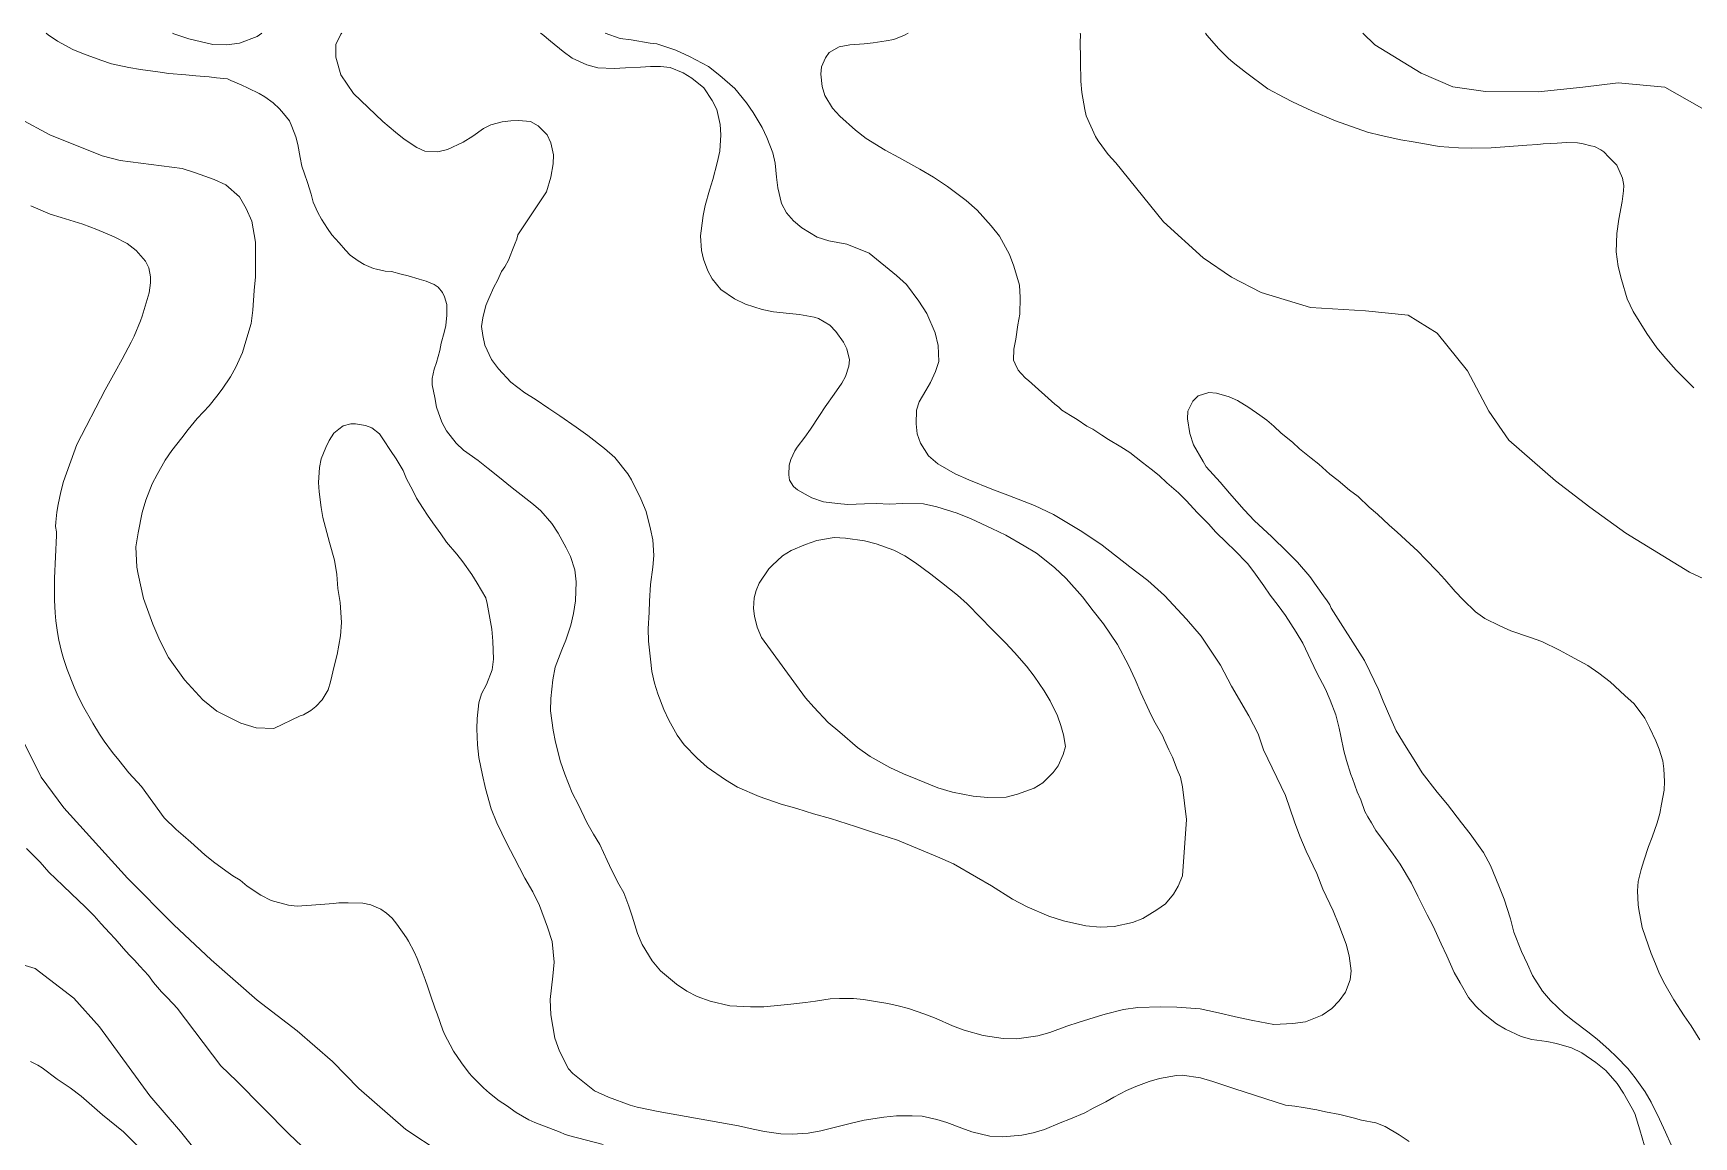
# Model space of a CAD drawing. Header units: metres. Extents: x 548946 to 557077, y 1838800 to 1845419.
# Drawn here: x 552520 to 553024, y 1844684 to 1845019 of the extents above; entities that cross this region are included whole.
import ezdxf

# ---------------------------------------------------------------- set-up
doc = ezdxf.new("R2010")
doc.units = ezdxf.units.M
doc.header["$LTSCALE"] = 28
doc.layers.add('1', color=7, linetype='Continuous', lineweight=13)
doc.layers.add('2', color=7, linetype='Continuous', lineweight=13)

msp = doc.modelspace()

# ---------------------------------------------------------------- linework, layer by layer
at = {"layer": '1'}
for points in [[(552523.73, 1845018.59), (552524.32, 1845018.12), (552527.2, 1845016.17), (552531.86, 1845013.67), (552535.05, 1845012.32), (552540.3, 1845010.36), (552543.56, 1845009.31), (552548.81, 1845008.2), (552552.4, 1845007.57), (552557.61, 1845006.84), (552560.99, 1845006.37), (552566.07, 1845005.91), (552569.13, 1845005.69), (552573.16, 1845005.39), (552575.47, 1845005.08), (552578.74, 1845004.7), (552579.74, 1845004.24), (552582.93, 1845002.9), (552585.04, 1845001.91), (552588.36, 1845000.29), (552590.09, 1844999.26), (552592.58, 1844997.45), (552594.5, 1844995.58), (552595.8, 1844994.21), (552597.58, 1844991.95), (552598.25, 1844990.22), (552599.55, 1844987.14), (552600.1, 1844984.83), (552600.84, 1844980.83), (552601.33, 1844978.23), (552602.17, 1844975.86), (552603.03, 1844973.3), (552604.11, 1844969.72), (552604.76, 1844967.32), (552606.17, 1844964.16), (552607.26, 1844962.1), (552609.1, 1844959.27), (552610.46, 1844957.34), (552612.64, 1844954.93), (552614.6, 1844952.69), (552616, 1844951.23), (552618.38, 1844949.51), (552620.22, 1844948.39), (552623.02, 1844947.19), (552624, 1844946.93), (552626.62, 1844946.37), (552628.54, 1844946.21), (552631.48, 1844945.41), (552633.63, 1844944.9), (552636.96, 1844943.95), (552639.03, 1844943.33), (552641.43, 1844942.28), (552642.66, 1844941.47), (552643.98, 1844939.91), (552644.61, 1844938.56), (552645.34, 1844936.27), (552645.33, 1844933.04), (552645.03, 1844929.87), (552644.52, 1844927.72)], [(552893.15, 1844801.04), (552891.55, 1844805.89), (552888.74, 1844811.36), (552883.44, 1844820.34), (552880.15, 1844826.7), (552874.2, 1844835.52), (552869.81, 1844840.71), (552863.1, 1844847.92), (552858.02, 1844852.47), (552852.61, 1844856.59), (552844.17, 1844863.13), (552837.99, 1844867.36), (552829.43, 1844872.46), (552823.61, 1844875.21), (552815.56, 1844878.37), (552810.7, 1844880.19), (552803.73, 1844883), (552799.54, 1844884.79), (552794.34, 1844887.9), (552791.5, 1844890.33), (552789.07, 1844894.14), (552788.08, 1844896.97), (552787.74, 1844899.96), (552787.83, 1844904.15), (552788.67, 1844906.72), (552790.66, 1844910.08), (552792.09, 1844912.52), (552793.6, 1844915.92), (552794.59, 1844918.88), (552794.41, 1844923.8), (552793.5, 1844927.59), (552791.02, 1844933.48), (552788.6, 1844937.28), (552784.79, 1844942.35), (552781.82, 1844945.05), (552773.45, 1844951.86), (552766.68, 1844954.52), (552761.24, 1844955.61), (552757.7, 1844956.72), (552753.1, 1844959.52), (552750.49, 1844961.59), (552748.4, 1844964.11), (552746.85, 1844966.87), (552745.73, 1844971.68), (552745.37, 1844974.87), (552744.98, 1844979.1), (552744.24, 1844982.24), (552742.47, 1844986.88), (552740.98, 1844989.94), (552738.28, 1844994.47), (552736.23, 1844997.47), (552732.69, 1845001.81), (552728.16, 1845005.75), (552724.71, 1845008.49), (552718.95, 1845011.53), (552714.84, 1845013.44), (552709.02, 1845015.33), (552707, 1845015.58), (552701.29, 1845016.54), (552697.91, 1845017.01), (552693.37, 1845018.57), (552693.33, 1845018.59)], [(552797.25, 1844972.01), (552793.04, 1844974.85), (552788.87, 1844977.31), (552782.48, 1844980.85), (552778.34, 1844983.13), (552772.62, 1844986.65), (552769.3, 1844989.11), (552764.54, 1844993.41), (552762.37, 1844995.81), (552760.03, 1844999.72), (552759.25, 1845002.38), (552758.82, 1845006.13), (552759.04, 1845008.33), (552760.24, 1845011.13), (552761.38, 1845012.77), (552764.41, 1845014.45), (552767.66, 1845015.1), (552771.98, 1845015.41), (552774.71, 1845015.63), (552778.62, 1845016.26), (552780.95, 1845016.63), (552784.22, 1845017.95), (552785.29, 1845018.59)], [(552837.55, 1845018.59), (552837.58, 1845018.27), (552837.51, 1845015.61), (552837.62, 1845011.26), (552837.59, 1845009.92), (552837.69, 1845004.05), (552837.99, 1845000.58), (552838.97, 1844995.38), (552839.37, 1844993.53), (552842.18, 1844987.21), (552843, 1844985.88), (552846.03, 1844981.77), (552848.3, 1844979.28), (552862.8, 1844961.34), (552874.81, 1844950.42), (552883.43, 1844944.49), (552892.42, 1844939.88)], [(552875.55, 1845018.59), (552875.99, 1845017.97), (552879.55, 1845013.89), (552882.46, 1845011.04), (552883.91, 1845009.71), (552887.64, 1845006.75), (552894.49, 1845001.66), (552899.38, 1844999.03), (552901.92, 1844997.73), (552907.81, 1844995.01), (552915.03, 1844991.95), (552924.68, 1844988.58), (552928.88, 1844987.56), (552934.81, 1844986.25), (552938.57, 1844985.58), (552943.76, 1844984.68), (552946.41, 1844984.19), (552952.33, 1844983.77), (552956.22, 1844983.72), (552962.19, 1844983.8), (552966.34, 1844984.08), (552973.05, 1844984.65), (552976.42, 1844984.83), (552977.99, 1844985.01), (552982.25, 1844985.2), (552985.12, 1844985.43), (552988.42, 1844985.31), (552990.15, 1844985.01), (552992.51, 1844984.38), (552993.62, 1844984.21), (552995.53, 1844983.23), (552996.41, 1844982.54), (552997.99, 1844980.93), (553000.35, 1844978.51), (553002.09, 1844974.62)], [(552515.87, 1844992.57), (552524.88, 1844987.71), (552540.73, 1844981.32), (552546.18, 1844979.92), (552564.96, 1844977.48), (552569.08, 1844976.25), (552574.74, 1844974.14), (552578.24, 1844972.55), (552582.36, 1844968.94), (552584.47, 1844965.38), (552586.15, 1844961.49), (552587.26, 1844955.16), (552587.27, 1844950.89), (552587.23, 1844944.62), (552586.85, 1844940.49), (552586.49, 1844934.47), (552585.9, 1844930.51), (552584.34, 1844925.11), (552583.31, 1844921.67), (552581.26, 1844917.16), (552579.68, 1844914.32), (552577.18, 1844910.52), (552575.52, 1844908.43), (552573.19, 1844905.51), (552571.51, 1844903.61), (552569.56, 1844901.58), (552566.8, 1844898.32), (552564.91, 1844895.73), (552561.84, 1844891.87), (552559.89, 1844888.99), (552557.45, 1844884.62), (552555.87, 1844881.78), (552553.97, 1844876.82), (552552.88, 1844873.09), (552551.69, 1844866.87), (552550.94, 1844862.7), (552551.27, 1844856.48), (552551.61, 1844854.33), (552553.3, 1844847.02), (552556.1, 1844839.18), (552558.28, 1844834.21), (552560.86, 1844829.09), (552565.72, 1844822.34), (552571.26, 1844816.23), (552575.54, 1844812.83), (552582.8, 1844809.1), (552587.51, 1844807.74), (552592.85, 1844807.53), (552600.77, 1844811.35), (552601.87, 1844811.66)], [(553002.09, 1844974.62), (553002.45, 1844972.37), (553002.43, 1844970.77), (553002.01, 1844967.54), (553000.93, 1844962.13), (553000.34, 1844957.78), (553000.18, 1844952.19), (553000.78, 1844947.77), (553001.74, 1844943.8), (553003.5, 1844937.92), (553005.33, 1844934.15), (553009.49, 1844927.45), (553012.47, 1844923.11), (553015.24, 1844919.84), (553018.33, 1844916.31), (553023.73, 1844910.95)], [(552925.93, 1844778.87), (552924.86, 1844780.74), (552923.92, 1844782.34), (552922.66, 1844785.9), (552921.53, 1844788.34), (552920.12, 1844792.35), (552919.7, 1844793.54), (552918.35, 1844797.85), (552917.55, 1844800.7), (552916.66, 1844805.15), (552916.09, 1844807.65), (552915.05, 1844811.71), (552913.41, 1844816.08), (552911.99, 1844819.43), (552909.32, 1844824.44), (552907.56, 1844828.23), (552905.06, 1844833.45), (552903.07, 1844836.74), (552899.83, 1844841.87), (552897.59, 1844844.84), (552895.14, 1844847.98), (552893.3, 1844850.81), (552890.24, 1844855.11), (552888.34, 1844857.65), (552884.37, 1844861.65), (552882.03, 1844863.85), (552878.6, 1844867.26), (552876.53, 1844869.59), (552873.1, 1844872.99), (552869.73, 1844876.69), (552867.37, 1844879.08), (552863.8, 1844882.09), (552861.46, 1844884.29), (552859.06, 1844886.2), (552856.44, 1844888.27), (552852.58, 1844891.34), (552849.82, 1844893.02), (552846.15, 1844895.26), (552844.1, 1844896.54), (552841.33, 1844898.41), (552839.51, 1844899.34), (552836.63, 1844901.29), (552834.58, 1844902.57), (552831.93, 1844904.17), (552831.08, 1844905.02), (552829.82, 1844906.02), (552821.82, 1844913.17), (552820.88, 1844913.92), (552819.58, 1844915.29), (552818.71, 1844916.32), (552817.82, 1844918.21), (552817.32, 1844919.3), (552817.41, 1844922.63), (552818.01, 1844925.73), (552818.56, 1844930.06), (552819.23, 1844933.27), (552819.32, 1844938.31), (552819.08, 1844942.07), (552817.37, 1844947.85), (552816.11, 1844951.41), (552813.01, 1844956.93), (552810.46, 1844960.15), (552806.22, 1844964.88), (552802.95, 1844967.83), (552797.25, 1844972.01)], [(552527.37, 1844875.56), (552528.23, 1844879.35), (552528.96, 1844882.52), (552533.06, 1844893.75), (552541.61, 1844910.37), (552544.68, 1844915.8), (552546.83, 1844919.63), (552549.52, 1844924.82), (552550.41, 1844926.62), (552552.37, 1844931.32), (552552.91, 1844932.68), (552554.42, 1844937.73), (552554.98, 1844939.79), (552555.43, 1844942.83), (552555.43, 1844944.62), (552554.92, 1844947.35), (552553.88, 1844949.43), (552551.03, 1844952.59), (552548.29, 1844954.76), (552544.37, 1844956.81), (552539.14, 1844959), (552534.87, 1844960.6), (552528.26, 1844962.63), (552524.96, 1844963.65), (552519.09, 1844966.17)], [(552892.42, 1844939.88), (552907.42, 1844935.32), (552924.06, 1844934.28), (552937.03, 1844932.95), (552945.84, 1844927.56), (552955.1, 1844916.06), (552961.5, 1844903.85), (552967.63, 1844895.08), (552981.73, 1844882.73), (552992.13, 1844874.69), (553003.15, 1844866.86), (553022.45, 1844854.94), (553038.51, 1844847.48)], [(552644.52, 1844927.72), (552643.65, 1844924.49), (552643.24, 1844922.26), (552642.23, 1844918.63), (552641.51, 1844916.65), (552640.9, 1844913.73), (552640.92, 1844911.84), (552641.64, 1844908.03), (552642.18, 1844905.05), (552643.84, 1844900.49), (552645.18, 1844897.89), (552648.17, 1844894.15), (552650.41, 1844892.03), (552654.85, 1844888.84), (552657.88, 1844886.43), (552660.81, 1844884.11), (552665.19, 1844880.62), (552667.91, 1844878.47), (552671.67, 1844875.48), (552673.88, 1844873.55), (552677.17, 1844869.75), (552679.11, 1844866.84), (552681.53, 1844862.36), (552682.87, 1844859.76), (552684.19, 1844855.64), (552684.6, 1844852.08), (552684.41, 1844846.27), (552683.72, 1844842.39), (552682.98, 1844838.89), (552681.41, 1844834.34), (552680.23, 1844831.36), (552678.17, 1844826.18), (552677.47, 1844822.31), (552676.88, 1844816.64), (552676.83, 1844812.93), (552677.6, 1844807.04), (552678.3, 1844803.41), (552679.84, 1844797.42), (552681.13, 1844793.67), (552683.4, 1844787.95), (552685.32, 1844784.37), (552687.84, 1844778.97), (552689.85, 1844775.49), (552691.74, 1844772.29), (552694.01, 1844767.42), (552695.39, 1844764.45), (552697.49, 1844760.23), (552699.02, 1844757.65), (552700.53, 1844753.55), (552701.54, 1844750.53), (552703.18, 1844745.31), (552704.61, 1844741.96), (552707.65, 1844736.99), (552710.18, 1844733.95), (552715, 1844729.95), (552718.2, 1844727.75), (552721.33, 1844726.12), (552725.19, 1844724.75), (552731.23, 1844723.36), (552737.44, 1844723.02), (552741.53, 1844723.01), (552746.69, 1844723.51), (552749.69, 1844723.85), (552754.19, 1844724.37), (552757.19, 1844724.71), (552761.67, 1844725.41), (552764.5, 1844725.55), (552768.77, 1844725.56), (552771.75, 1844725.24), (552776, 1844724.59), (552779.11, 1844723.99), (552782.32, 1844723.32), (552785.45, 1844722.53), (552790.39, 1844720.82), (552793.77, 1844719.5), (552798.78, 1844717.22), (552802.34, 1844715.92), (552808.04, 1844714.3), (552814.12, 1844713.38), (552818.31, 1844713.29), (552824.66, 1844714.2), (552828.35, 1844715.2), (552833.45, 1844717.11), (552837.19, 1844718.39), (552843.06, 1844720.2), (552845.08, 1844720.81), (552850.62, 1844722.21), (552855.01, 1844722.81), (552862.01, 1844723.04), (552866.87, 1844722.93), (552873.95, 1844722.41), (552878.62, 1844721.42), (552885.54, 1844719.84), (552889.92, 1844718.92), (552896.24, 1844717.65), (552902.09, 1844717.94), (552905.92, 1844718.47), (552910.92, 1844720.47), (552913.91, 1844722.52), (552916.11, 1844724.86), (552918, 1844727.45)], [(553013.92, 1844784.53), (553014.75, 1844788.8), (553014.83, 1844791.46), (553014.59, 1844795.23), (553014.31, 1844797.66), (553013.24, 1844801.24), (553012.19, 1844803.77), (553010.3, 1844807.83), (553008.83, 1844810.69), (553005.59, 1844814.97), (553002.84, 1844817.5), (552998.37, 1844821.73), (552994.95, 1844824.28), (552991.55, 1844826.64), (552986.29, 1844829.46), (552982.96, 1844831.26), (552977.62, 1844833.97), (552973.87, 1844835.24), (552968.24, 1844837.16), (552964.85, 1844838.67), (552960.32, 1844840.9), (552957.53, 1844842.95), (552953.79, 1844846.6), (552951.32, 1844849.07), (552948.15, 1844852.79), (552945.98, 1844855.2), (552942.32, 1844858.95), (552939.96, 1844861.34), (552937.52, 1844863.62), (552933.7, 1844867.16), (552931.28, 1844869.26), (552927.77, 1844872.56), (552925.24, 1844874.73), (552921.84, 1844877.95), (552919.25, 1844879.83), (552915.79, 1844882.76), (552913.28, 1844884.75), (552909.9, 1844887.78), (552907.61, 1844889.6), (552904.06, 1844892.42), (552901.93, 1844894.45), (552898.49, 1844897.19), (552896.25, 1844899.3), (552894.14, 1844901.15), (552892.08, 1844902.62), (552888.68, 1844904.98), (552885.22, 1844907.05), (552882.71, 1844908.19), (552878.88, 1844909.36), (552876.59, 1844909.48), (552873.28, 1844908.53), (552871.67, 1844906.92), (552870.22, 1844903.82), (552870.1, 1844901.53), (552870.8, 1844897.05), (552871.86, 1844893.67), (552874.81, 1844888.6), (552875.75, 1844887), (552879.99, 1844882.27), (552882.83, 1844878.99), (552887.3, 1844873.9), (552890.43, 1844870.56), (552895.53, 1844865.83), (552900.44, 1844861.08), (552903.44, 1844858.01)], [(552601.87, 1844811.66), (552604.1, 1844812.96), (552605.57, 1844814.17), (552607.53, 1844816.2), (552609.27, 1844819.25), (552610.03, 1844821.71), (552611.1, 1844826.48), (552612.02, 1844830.01), (552613.09, 1844835.64), (552613.39, 1844839.66), (552612.97, 1844845.78), (552612.29, 1844850.07), (552611.9, 1844854.3), (552611.22, 1844858.59), (552609.74, 1844864.02), (552608.92, 1844867.06), (552607.74, 1844871.58), (552607.21, 1844874.56), (552606.57, 1844879.33), (552606.33, 1844882.24), (552606.67, 1844886.74), (552607.22, 1844889.37), (552608.63, 1844892.85), (552609.62, 1844894.96), (552611.07, 1844897.22), (552612.55, 1844898.43), (552613.86, 1844899.43), (552616.17, 1844899.98), (552617.58, 1844900.05), (552620.69, 1844899.46), (552622.57, 1844898.82), (552624.86, 1844896.99), (552626.12, 1844895.14), (552628.19, 1844891.96), (552629.91, 1844889.4), (552632.03, 1844885.85), (552633.08, 1844883.31), (552635.01, 1844879.73), (552636.12, 1844877.49), (552638.19, 1844874.3), (552639.47, 1844872.27), (552641.06, 1844869.98), (552643.53, 1844866.66), (552645.24, 1844864.1), (552648.32, 1844860.46), (552650.2, 1844858.11), (552652.92, 1844854.25), (552654.56, 1844851.59), (552657.15, 1844847.14), (552657.54, 1844845.47), (552659, 1844837.66), (552659.32, 1844834), (552659.47, 1844828.6), (552659.08, 1844825.33), (552657.41, 1844820.87), (552655.83, 1844818.03), (552655.01, 1844815.27), (552654.5, 1844810.56), (552654.39, 1844807.42), (552654.66, 1844802.61), (552655, 1844798.75), (552656.19, 1844793.38), (552657.03, 1844789.3), (552658.78, 1844783.14), (552660.5, 1844778.88)], [(552647.38, 1844709.57), (552646.37, 1844711.45), (552644.72, 1844714.55), (552644.06, 1844715.97), (552642.4, 1844720.86), (552641.83, 1844722.39), (552640.35, 1844726.6), (552639.58, 1844729), (552638.72, 1844731.3), (552637.55, 1844734.55), (552636.29, 1844737.69), (552635.37, 1844739.68), (552633.7, 1844742.98), (552633.08, 1844744), (552630.12, 1844748.14), (552628.71, 1844749.98), (552627.04, 1844751.48), (552625.31, 1844752.68), (552622.27, 1844754.02), (552619.82, 1844754.54), (552615.43, 1844754.63), (552612.54, 1844754.6), (552610.97, 1844754.42), (552604.26, 1844753.85), (552599.91, 1844753.55), (552597.28, 1844753.85), (552593.17, 1844754.97), (552592.03, 1844755.34), (552588.86, 1844756.97), (552584.76, 1844759.69), (552582.57, 1844761.43), (552580.42, 1844762.78), (552578.25, 1844764.33), (552574.55, 1844767.09), (552571.92, 1844769.18), (552567.6, 1844772.97), (552565.28, 1844774.99), (552563.17, 1844776.85), (552559.57, 1844780.42), (552552.62, 1844789.93), (552548.85, 1844794.09), (552545.74, 1844797.88), (552543.88, 1844800.28), (552541.37, 1844803.68), (552539.94, 1844805.76), (552537.88, 1844809.13), (552534.8, 1844814.64), (552533.14, 1844817.91), (552532.21, 1844820.06), (552530.1, 1844825.45), (552529, 1844828.72), (552528.41, 1844830.91), (552527.63, 1844834.37), (552527.21, 1844836.62), (552526.69, 1844840.23), (552526.45, 1844842.65), (552526.24, 1844846.43), (552526.24, 1844851.19), (552526.31, 1844853.18), (552526.85, 1844866.14), (552526.83, 1844867.23), (552526.54, 1844868.89), (552526.68, 1844870.2), (552526.94, 1844873.22), (552527.37, 1844875.56)], [(552903.44, 1844858.01), (552907.16, 1844853.69), (552909.09, 1844850.97), (552911.34, 1844847.82), (552912.47, 1844846.24), (552913.27, 1844845.1), (552913.67, 1844844.1), (552923.83, 1844828.19), (552925.44, 1844824.86), (552928.06, 1844819.38), (552929.51, 1844815.85), (552931.84, 1844810.42), (552933.39, 1844806.8), (552936.43, 1844801.84), (552938.85, 1844798.04), (552941.3, 1844794.05), (552945.86, 1844788.22), (552948.95, 1844784.4), (552953.28, 1844778.92), (552955.85, 1844775.51), (552959.9, 1844769.9), (552962.06, 1844765.98), (552964.58, 1844759.72), (552966.17, 1844755.73), (552968.09, 1844749.78), (552969.12, 1844745.73), (552971.41, 1844739.82), (552973.27, 1844735.96), (552974.81, 1844732.53), (552977.82, 1844727.75), (552980.22, 1844724.99), (552984.48, 1844720.93), (552987.4, 1844718.61), (552991.55, 1844715.48), (552994.37, 1844713.24), (552997.96, 1844710.04), (553000.3, 1844707.85), (553003.75, 1844704.26), (553005.96, 1844701.47), (553009.02, 1844697.18), (553010.79, 1844694.06), (553013.37, 1844688.95), (553015.15, 1844684.98), (553016.83, 1844681.09)], [(552643.28, 1844678.93), (552632.88, 1844685.81), (552618.64, 1844698.27), (552610.66, 1844706.45), (552599.86, 1844715.72), (552587.77, 1844725.1), (552573.81, 1844737.34), (552562.47, 1844747.95), (552548.43, 1844762.1), (552529.07, 1844783.46), (552522.23, 1844792.79), (552515.24, 1844806.85)], [(552918, 1844727.45), (552919.47, 1844731.23), (552919.73, 1844733.91), (552919.11, 1844738.5), (552918.22, 1844742.1), (552916.03, 1844747.92), (552914.31, 1844752.19), (552911.19, 1844758.76), (552909.32, 1844763.49), (552906.07, 1844770.33), (552904.22, 1844774.86), (552902.58, 1844779.23), (552899.86, 1844787.18), (552893.15, 1844801.04)], [(553025.52, 1844713.01), (553022.94, 1844717.27), (553020.79, 1844720.34), (553017.67, 1844725.2), (553014.95, 1844729.91), (553013.36, 1844733.05), (553012.06, 1844736.13), (553010.76, 1844739.2), (553009.05, 1844744.13), (553008.04, 1844747.15), (553007.05, 1844752.53), (553006.88, 1844754.03), (553006.68, 1844758.28), (553006.83, 1844761.05), (553007.74, 1844764.75), (553008.58, 1844767.32), (553009.98, 1844771.65), (553011.08, 1844774.53), (553012.66, 1844778.88), (553013.38, 1844781.72), (553013.92, 1844784.53)], [(552660.5, 1844778.88), (552663.5, 1844772.57), (552665.79, 1844768.37), (552668.98, 1844762.09), (552671.45, 1844757.91), (552673.44, 1844753.77), (552675.9, 1844747.22), (552677.25, 1844742.91), (552677.87, 1844736.62), (552677.51, 1844732.3), (552676.7, 1844725.28), (552676.86, 1844720.55), (552678.05, 1844713.47), (552679.55, 1844709.56), (552682.25, 1844704.17), (552683.55, 1844702.8), (552690.13, 1844697.57), (552694.34, 1844695.59), (552700.98, 1844693.21), (552703.04, 1844692.6), (552709.46, 1844691.24), (552733.79, 1844686.92), (552738.27, 1844685.92), (552741.77, 1844685.18), (552746.68, 1844684.51), (552750.12, 1844684.34), (552755.01, 1844684.7), (552758.81, 1844685.43), (552762.41, 1844686.31), (552768.13, 1844687.72), (552771.92, 1844688.63), (552777.89, 1844689.51), (552781.82, 1844689.96), (552786.56, 1844689.93), (552789.52, 1844689.79), (552794, 1844688.79), (552797.04, 1844687.9), (552801.6, 1844686.15), (552804.67, 1844685.08), (552810.12, 1844683.8), (552814.04, 1844683.59), (552819.86, 1844684.07), (552823.3, 1844684.74), (552826.69, 1844685.79), (552831.49, 1844687.77), (552834.56, 1844689.07), (552838.91, 1844690.89), (552841.51, 1844692.23), (552845.27, 1844694.18), (552847.76, 1844695.6), (552851.6, 1844697.66), (552854.41, 1844698.83), (552858.5, 1844700.34), (552861.62, 1844701.27), (552866.74, 1844702.14), (552868.43, 1844702.33), (552874.03, 1844701.46), (552877.76, 1844700.37), (552884.47, 1844698.1), (552899.82, 1844693.22), (552902.61, 1844692.87), (552905.22, 1844692.51), (552909.38, 1844691.75), (552912.01, 1844691.2), (552916.28, 1844690.36)], [(553008.8, 1844680.84), (553007.39, 1844685.7), (553005.88, 1844690.65), (553005.04, 1844692.17), (553002.42, 1844696.8), (553000.48, 1844699.71), (552996.99, 1844703.67), (552994.05, 1844706.18), (552989.73, 1844709.1), (552986.62, 1844710.55), (552982.1, 1844711.93), (552979.18, 1844712.54), (552974.56, 1844713.15), (552971.33, 1844714.02), (552966.62, 1844716.23), (552963.87, 1844717.9), (552959.9, 1844721.05), (552957.57, 1844723.25), (552955.37, 1844725.85), (552952.78, 1844730.29), (552951, 1844733.41), (552948.79, 1844738.56), (552947.05, 1844742.16), (552944.64, 1844747.48), (552942.82, 1844750.97), (552939.99, 1844756.62), (552938.02, 1844760.57), (552934.61, 1844766.35), (552932.46, 1844769.42), (552929.53, 1844773.45), (552927.27, 1844776.6), (552925.93, 1844778.87)], [(552510.61, 1844737.65), (552520.44, 1844734.68), (552532.1, 1844725.64), (552539.89, 1844716.92), (552555.23, 1844696), (552564.54, 1844685.16), (552572.48, 1844675.18), (552583.68, 1844662.37), (552597.39, 1844650.1), (552611, 1844640.9), (552621.47, 1844636.72)], [(552552.66, 1844679.62), (552547.19, 1844685.06), (552540.87, 1844690.23), (552534.37, 1844695.96), (552531.02, 1844698.4), (552527.08, 1844701.12), (552522.48, 1844704.5), (552521.23, 1844705.28), (552518.98, 1844706.48)], [(552692.77, 1844681.22), (552682.2, 1844683.98), (552681.01, 1844684.39), (552679.68, 1844684.95), (552671.98, 1844687.88), (552670.18, 1844688.77), (552666.35, 1844690.92), (552663.42, 1844693.08), (552661.16, 1844694.51), (552658.31, 1844696.78), (552656.42, 1844698.45), (552654.95, 1844699.98), (552653.05, 1844701.85), (552652.12, 1844702.94), (552649.78, 1844706.06), (552647.38, 1844709.57)], [(552916.28, 1844690.36), (552920.38, 1844689.31), (552922.92, 1844688.65), (552927.19, 1844687.81), (552930.07, 1844686.72), (552934.34, 1844684.17), (552937.32, 1844682.14)]]:
    msp.add_lwpolyline(points, dxfattribs=at)
msp.add_lwpolyline([(552740.8, 1844835.16), (552739.5, 1844838.24), (552738.64, 1844841.65), (552738.38, 1844843.9), (552738.58, 1844847.15), (552739.17, 1844849.4), (552740.06, 1844851.6), (552743.07, 1844856.02), (552744, 1844856.98), (552747.18, 1844859.91), (552749.84, 1844861.54), (552754.19, 1844863.37), (552757.56, 1844864.61), (552762.87, 1844865.5), (552766.31, 1844865.33), (552772.1, 1844864.47), (552775.63, 1844863.55), (552780.97, 1844861.69), (552784.31, 1844859.89), (552787.58, 1844857.79), (552792.16, 1844854.33), (552795.48, 1844851.86), (552800.28, 1844848.04), (552803.25, 1844845.34), (552807.35, 1844841.07), (552810.46, 1844837.91), (552814.85, 1844833.57), (552817.57, 1844830.56), (552821.27, 1844826.42), (552823.51, 1844823.45), (552826.59, 1844818.96), (552828.45, 1844815.95), (552830.59, 1844811.35), (552831.69, 1844808.44), (552832.49, 1844805.59), (552833.08, 1844802.05), (552832.32, 1844799.58), (552830.81, 1844796.18), (552829.34, 1844794.12), (552826.18, 1844791), (552823.52, 1844789.37), (552818.5, 1844787.56), (552815.09, 1844786.69), (552809.51, 1844786.53), (552805.09, 1844786.97), (552798.77, 1844788.24), (552794.35, 1844789.54), (552788.18, 1844792.06), (552783.9, 1844793.76), (552779.79, 1844795.66), (552773.8, 1844799.06), (552769.98, 1844801.75), (552764.61, 1844806.36), (552761.03, 1844809.37), (552756.71, 1844814), (552754.2, 1844816.85)], close=True, dxfattribs=at)
at = {"layer": '2'}
for points in [[(552589.21, 1845018.59), (552587.76, 1845017.6), (552582.39, 1845015.56), (552578.56, 1845015.03), (552574.27, 1845015.2), (552567.05, 1845016.84), (552562.51, 1845018.41), (552562.09, 1845018.59)], [(552675.52, 1844970.39), (552676.9, 1844974.91), (552677.58, 1844978.98), (552677.65, 1844981.65), (552676.85, 1844985.35), (552675.82, 1844987.7), (552673.04, 1844990.42), (552670.7, 1844991.77), (552667.06, 1844992.11), (552664.7, 1844991.94), (552662.08, 1844991.64), (552658.66, 1844990.77), (552656.42, 1844989.66), (552653.18, 1844987.3), (552650.24, 1844985.54), (552645.56, 1844983.29), (552642.61, 1844982.57), (552638.69, 1844982.79), (552636.19, 1844983.93), (552632.39, 1844986.44), (552629.78, 1844988.51), (552625.89, 1844991.77), (552617.04, 1845000.24), (552613.16, 1845005.99), (552611.61, 1845011.36), (552611.61, 1845015.2), (552613.16, 1845018.27), (552613.48, 1845018.59)], [(552673.77, 1845018.59), (552674.22, 1845018.28), (552676.83, 1845016.21), (552680.61, 1845013.03), (552683.31, 1845011.06), (552687.81, 1845009.01), (552691.15, 1845008.07), (552696.11, 1845007.88), (552699.5, 1845008.07), (552704.13, 1845008.32), (552707.15, 1845008.47), (552710.19, 1845008.44), (552713.07, 1845008.2), (552717.05, 1845006.57), (552719.7, 1845004.97), (552723.28, 1845001.96), (552725.89, 1844998.18), (552727.26, 1844995.39), (552728.25, 1844990.86), (552728.51, 1844987.75), (552728.13, 1844982.77), (552727.39, 1844979.27), (552726.08, 1844974.18), (552725.02, 1844970.93), (552723.75, 1844966.32), (552723.15, 1844963.21), (552722.54, 1844958.59), (552722.34, 1844957.04), (552722.56, 1844952.61), (552723.24, 1844950.02), (552724.5, 1844946.47), (552725.82, 1844944.05), (552728.48, 1844940.75), (552732.59, 1844937.99), (552735.91, 1844936.38), (552741.04, 1844934.69), (552744.44, 1844934.03), (552749.34, 1844933.55), (552752.32, 1844933.22), (552756.78, 1844932.41), (552758.15, 1844931.99), (552761.51, 1844930), (552763.35, 1844928.03), (552765.72, 1844924.79), (552766.7, 1844922.81), (552767.47, 1844919.48), (552767.31, 1844917.56), (552766.34, 1844914.42), (552765.24, 1844912.39), (552762.87, 1844908.99), (552760.18, 1844905.17), (552758.4, 1844902.49), (552755.64, 1844898.38), (552753.92, 1844896), (552751.61, 1844892.89), (552750.97, 1844891.86), (552749.67, 1844889.15), (552749.2, 1844887.48), (552749.06, 1844884.52), (552749.34, 1844882.94), (552750.51, 1844880.99), (552751.76, 1844879.99), (552754.1, 1844878.64), (552756.12, 1844877.55), (552759.59, 1844876.33), (552763.92, 1844875.78), (552766.98, 1844875.56)], [(553026.16, 1844995.85), (553014.92, 1845002.24), (553000.81, 1845003.57), (552990.07, 1845002.22), (552976.53, 1845000.79), (552960.5, 1845000.88), (552950.6, 1845002.3), (552941.04, 1845006.45), (552926.93, 1845015.02), (552923.32, 1845018.59)], [(552658.05, 1844938.1), (552659.56, 1844941.5), (552660.65, 1844943.53), (552661.96, 1844946.24), (552662.93, 1844947.68), (552664.03, 1844949.71), (552664.55, 1844951), (552665.29, 1844952.79), (552666.1, 1844954.88), (552666.53, 1844956.07), (552666.86, 1844957.34), (552675.52, 1844970.39)], [(552766.98, 1844875.56), (552772.09, 1844875.77), (552775.69, 1844875.8), (552779.61, 1844875.58), (552783.57, 1844875.85), (552789.94, 1844875.72), (552794.03, 1844874.86), (552800.14, 1844872.9), (552804.42, 1844871.21), (552810.74, 1844868.23), (552814.95, 1844866.24), (552820.55, 1844862.99), (552824.22, 1844860.75), (552829.76, 1844856.35), (552833.27, 1844853.05), (552838.18, 1844847.44), (552841.51, 1844843.26), (552844.63, 1844839.25), (552848.86, 1844833), (552852.23, 1844826.74), (552854.25, 1844822.41), (552855.95, 1844818.33), (552858.46, 1844812.92), (552859.85, 1844809.95), (552862.57, 1844805.23), (552862.97, 1844804.23), (552864.38, 1844801.07), (552865.49, 1844798.82), (552866.96, 1844795.1), (552867.99, 1844792.75), (552868.52, 1844789.77), (552869.82, 1844779.91), (552868.57, 1844762.81), (552867.22, 1844759.62), (552865.88, 1844757.28), (552863.37, 1844754.33), (552860.83, 1844752.43), (552856.57, 1844749.85), (552853.38, 1844748.63), (552847.83, 1844747.43), (552843.58, 1844747.23), (552839.26, 1844747.59), (552832.45, 1844749.09), (552828, 1844750.57), (552821.41, 1844753.42), (552816.96, 1844755.76), (552810.62, 1844759.79), (552806.05, 1844762.4), (552799.03, 1844766.43), (552794.23, 1844768.54), (552786.95, 1844771.6), (552782.07, 1844773.61), (552774.48, 1844776.06), (552769.35, 1844777.75), (552761.76, 1844780.21), (552756.56, 1844781.61), (552751.54, 1844783.22), (552746.83, 1844784.58), (552740.11, 1844786.85), (552733.52, 1844789.7), (552729.84, 1844791.94), (552724.37, 1844795.77), (552721.3, 1844798.56), (552717.33, 1844802.56), (552715.19, 1844805.45), (552712.68, 1844810.01), (552711.17, 1844813.25), (552709.38, 1844818.08), (552708.35, 1844821.28), (552707.57, 1844824.8), (552707.14, 1844828.55), (552706.52, 1844833.99), (552706.46, 1844837.78), (552706.74, 1844842.84), (552706.83, 1844846.18), (552707.1, 1844851.24), (552707.84, 1844856.45), (552708.1, 1844859.99), (552707.83, 1844864.8), (552707.17, 1844868.05), (552705.8, 1844873.4), (552704.23, 1844877.21), (552701.37, 1844883.05), (552700.22, 1844884.82), (552696.33, 1844889.79), (552693.18, 1844892.47), (552688.16, 1844896.45), (552684.55, 1844898.98), (552679.6, 1844902.4), (552676.3, 1844904.68), (552672.08, 1844907.52), (552669.02, 1844909.45), (552664.76, 1844912.66), (552660.97, 1844916.69), (552658.84, 1844919.58), (552656.82, 1844923.91), (552656.21, 1844926.78), (552655.89, 1844929.59), (552656.25, 1844932.2), (552657.16, 1844935.91), (552658.05, 1844938.1)], [(552517.81, 1844771.06), (552521.87, 1844766.94), (552524.5, 1844763.95), (552528.75, 1844759.86), (552531.43, 1844757.37), (552535.57, 1844753.36), (552538.27, 1844750.68), (552540.44, 1844748.24), (552542.94, 1844745.54), (552544.66, 1844743.64), (552547.18, 1844740.75), (552548.89, 1844738.85), (552550.58, 1844737.15), (552552.18, 1844735.34), (552554.79, 1844732.55), (552556.33, 1844730.44), (552558.74, 1844727.62), (552560.21, 1844726.1), (552562.25, 1844723.94), (552563.5, 1844722.59), (552576.7, 1844705.09), (552581.56, 1844700.46), (552597.49, 1844684.37), (552603.1, 1844679.03)]]:
    msp.add_lwpolyline(points, dxfattribs=at)

doc.saveas('drawing.dxf')
